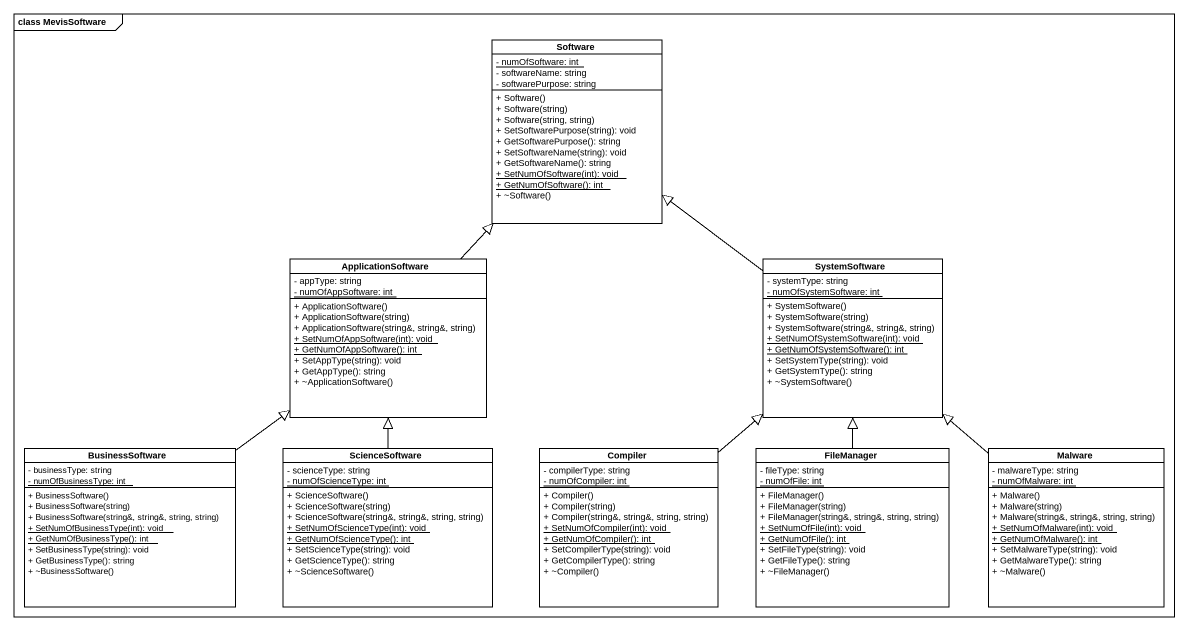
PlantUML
@startuml
mainframe class MevisSoftware
hide circle
hide empty members
skinparam classAttributeIconSize 0
class Software {
  {static} - numOfSoftware: int
  - softwareName: string
  - softwarePurpose: string
  + Software()
  + Software(string)
  + Software(string, string)
  + SetSoftwarePurpose(string): void
  + GetSoftwarePurpose(): string
  + SetSoftwareName(string): void
  + GetSoftwareName(): string
  {static} + SetNumOfSoftware(int): void
  {static} + GetNumOfSoftware(): int
  + ~Software()
}
class ApplicationSoftware {
  - appType: string
  {static} - numOfAppSoftware: int
  + ApplicationSoftware()
  + ApplicationSoftware(string)
  + ApplicationSoftware(string&, string&, string)
  {static} + SetNumOfAppSoftware(int): void
  {static} + GetNumOfAppSoftware(): int
  + SetAppType(string): void
  + GetAppType(): string
  + ~ApplicationSoftware()
}
class SystemSoftware {
  - systemType: string
  {static} - numOfSystemSoftware: int
  + SystemSoftware()
  + SystemSoftware(string)
  + SystemSoftware(string&, string&, string)
  {static} + SetNumOfSystemSoftware(int): void
  {static} + GetNumOfSystemSoftware(): int
  + SetSystemType(string): void
  + GetSystemType(): string
  + ~SystemSoftware()
}
class BusinessSoftware {
  - businessType: string
  {static} - numOfBusinessType: int
  + BusinessSoftware()
  + BusinessSoftware(string)
  + BusinessSoftware(string&, string&, string, string)
  {static} + SetNumOfBusinessType(int): void
  {static} + GetNumOfBusinessType(): int
  + SetBusinessType(string): void
  + GetBusinessType(): string
  + ~BusinessSoftware()
}
class ScienceSoftware {
  - scienceType: string
  {static} - numOfScienceType: int
  + ScienceSoftware()
  + ScienceSoftware(string)
  + ScienceSoftware(string&, string&, string, string)
  {static} + SetNumOfScienceType(int): void
  {static} + GetNumOfScienceType(): int
  + SetScienceType(string): void
  + GetScienceType(): string
  + ~ScienceSoftware()
}
class Compiler {
  - compilerType: string
  {static} - numOfCompiler: int
  + Compiler()
  + Compiler(string)
  + Compiler(string&, string&, string, string)
  {static} + SetNumOfCompiler(int): void
  {static} + GetNumOfCompiler(): int
  + SetCompilerType(string): void
  + GetCompilerType(): string
  + ~Compiler()
}
class FileManager {
  - fileType: string
  {static} - numOfFile: int
  + FileManager()
  + FileManager(string)
  + FileManager(string&, string&, string, string)
  {static} + SetNumOfFile(int): void
  {static} + GetNumOfFile(): int
  + SetFileType(string): void
  + GetFileType(): string
  + ~FileManager()
}
class Malware {
  - malwareType: string
  {static} - numOfMalware: int
  + Malware()
  + Malware(string)
  + Malware(string&, string&, string, string)
  {static} + SetNumOfMalware(int): void
  {static} + GetNumOfMalware(): int
  + SetMalwareType(string): void
  + GetMalwareType(): string
  + ~Malware()
}
ApplicationSoftware -up-|> Software
SystemSoftware -up-|> Software
BusinessSoftware -up-|> ApplicationSoftware
ScienceSoftware -up-|> ApplicationSoftware
Compiler -up-|> SystemSoftware
FileManager -up-|> SystemSoftware
Malware -up-|> SystemSoftware
@enduml
